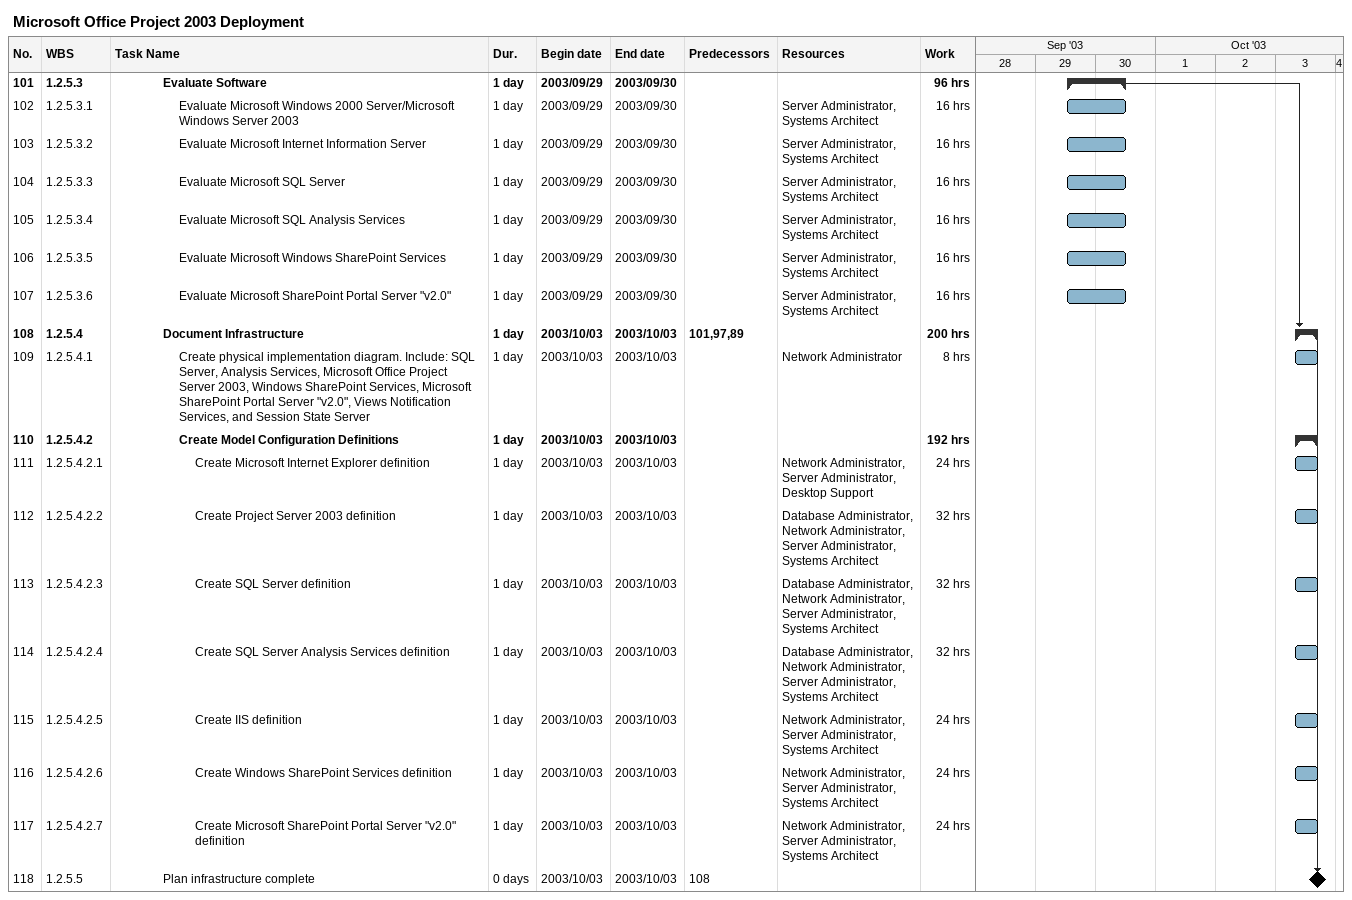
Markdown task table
Microsoft Office Project 2003 Deployment

| ID | WBS | Task | Duration | Start | Finish | Predecessors | Resources | Work (h) |
|---|---|---|---|---|---|---|---|---|
| 101 | 1.2.5.3 | **Evaluate Software** | 1d | 2003-09-29 | 2003-09-30 |  |  | 96 |
| 102 | 1.2.5.3.1 | Evaluate Microsoft Windows 2000 Server/Microsoft Windows Server 2003 | 1d | 2003-09-29 | 2003-09-30 |  | Server Administrator, Systems Architect | 16 |
| 103 | 1.2.5.3.2 | Evaluate Microsoft Internet Information Server | 1d | 2003-09-29 | 2003-09-30 |  | Server Administrator, Systems Architect | 16 |
| 104 | 1.2.5.3.3 | Evaluate Microsoft SQL Server | 1d | 2003-09-29 | 2003-09-30 |  | Server Administrator, Systems Architect | 16 |
| 105 | 1.2.5.3.4 | Evaluate Microsoft SQL Analysis Services | 1d | 2003-09-29 | 2003-09-30 |  | Server Administrator, Systems Architect | 16 |
| 106 | 1.2.5.3.5 | Evaluate Microsoft Windows SharePoint Services | 1d | 2003-09-29 | 2003-09-30 |  | Server Administrator, Systems Architect | 16 |
| 107 | 1.2.5.3.6 | Evaluate Microsoft SharePoint Portal Server "v2.0" | 1d | 2003-09-29 | 2003-09-30 |  | Server Administrator, Systems Architect | 16 |
| 108 | 1.2.5.4 | **Document Infrastructure** | 1d | 2003-10-03 | 2003-10-03 | 101, 97, 89 |  | 200 |
| 109 | 1.2.5.4.1 | Create physical implementation diagram. Include: SQL Server, Analysis Services, Microsoft Office Project Server 2003, Windows SharePoint Services, Microsoft SharePoint Portal Server "v2.0", Views Notification Services, and Session State Server | 1d | 2003-10-03 | 2003-10-03 |  | Network Administrator | 8 |
| 110 | 1.2.5.4.2 | **Create Model Configuration Definitions** | 1d | 2003-10-03 | 2003-10-03 |  |  | 192 |
| 111 | 1.2.5.4.2.1 | Create Microsoft Internet Explorer definition | 1d | 2003-10-03 | 2003-10-03 |  | Network Administrator, Server Administrator, Desktop Support | 24 |
| 112 | 1.2.5.4.2.2 | Create Project Server 2003 definition | 1d | 2003-10-03 | 2003-10-03 |  | Database Administrator, Network Administrator, Server Administrator, Systems Architect | 32 |
| 113 | 1.2.5.4.2.3 | Create SQL Server definition | 1d | 2003-10-03 | 2003-10-03 |  | Database Administrator, Network Administrator, Server Administrator, Systems Architect | 32 |
| 114 | 1.2.5.4.2.4 | Create SQL Server Analysis Services definition | 1d | 2003-10-03 | 2003-10-03 |  | Database Administrator, Network Administrator, Server Administrator, Systems Architect | 32 |
| 115 | 1.2.5.4.2.5 | Create IIS definition | 1d | 2003-10-03 | 2003-10-03 |  | Network Administrator, Server Administrator, Systems Architect | 24 |
| 116 | 1.2.5.4.2.6 | Create Windows SharePoint Services definition | 1d | 2003-10-03 | 2003-10-03 |  | Network Administrator, Server Administrator, Systems Architect | 24 |
| 117 | 1.2.5.4.2.7 | Create Microsoft SharePoint Portal Server "v2.0" definition | 1d | 2003-10-03 | 2003-10-03 |  | Network Administrator, Server Administrator, Systems Architect | 24 |
| 118 | 1.2.5.5 | Plan infrastructure complete | 0d | 2003-10-03 | 2003-10-03 | 108 |  |  |
